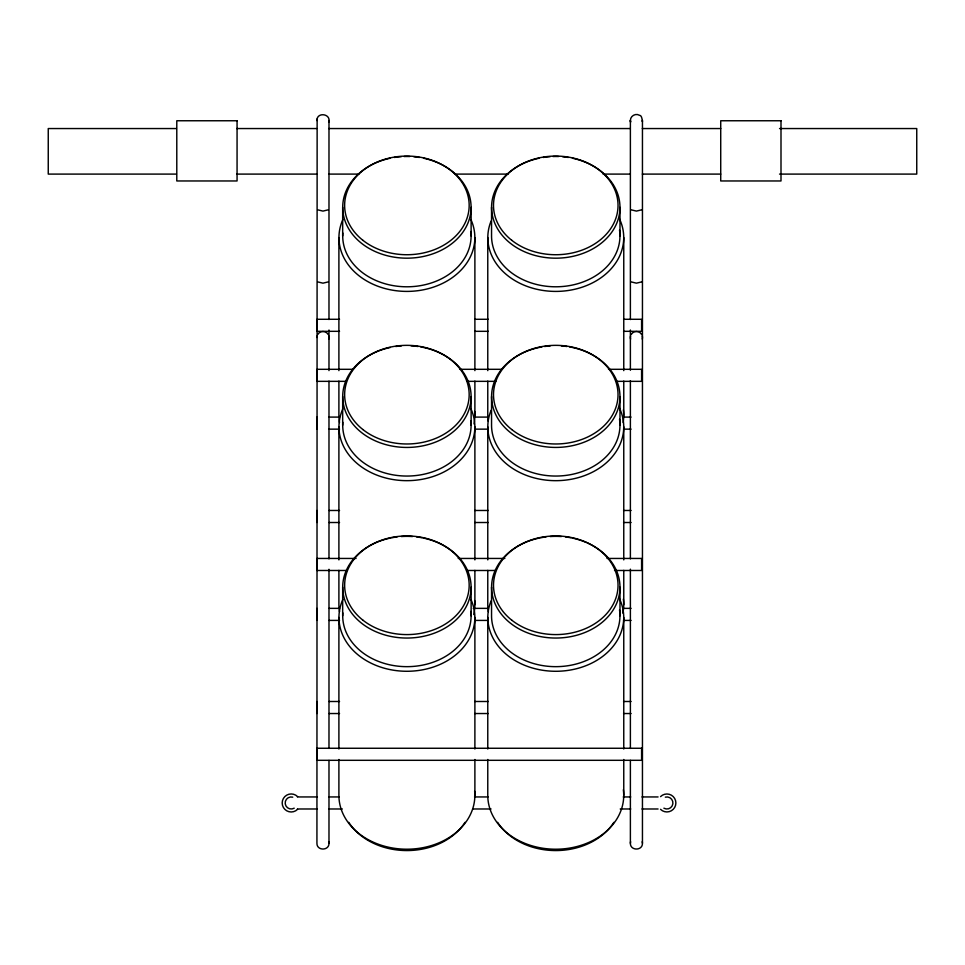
<?xml version="1.0" encoding="UTF-8"?>
<svg xmlns="http://www.w3.org/2000/svg" width="965" height="965" viewBox="0 0 965 965"><rect width="100%" height="100%" fill="white"/><g stroke="black" fill="none" stroke-linecap="round" stroke-linejoin="round"><path stroke-width="1.45" d="M316.93 120.553C316.665 111.663 331.309 113.593 328.776 122.109M317.135 118.997L316.93 843.229C316.641 850.961 329.27 850.961 328.981 843.229L328.981 760.444M630.386 319.548L630.386 120.492C630.266 116.029 635.633 112.929 639.433 115.269C642.774 115.004 642.207 124.762 642.449 120.492L642.449 843.229C642.738 850.961 630.097 850.961 630.386 843.229L630.386 760.36M630.386 843.229L630.591 841.673M317.738 334.481C319.849 330.561 326.061 330.561 328.184 334.481M631.194 334.481C633.305 330.561 639.518 330.561 641.641 334.481M328.184 209.839L322.961 211.094L317.738 209.839M328.184 281.913L322.961 283.167L317.738 281.913M641.641 209.839L636.418 211.094L631.194 209.839M641.641 281.913L636.418 283.167L631.194 281.913M176.414 128.55L48.25 128.55L48.25 174.098L176.414 174.098M236.727 128.55L316.641 128.55M328.703 128.55L630.266 128.55M642.328 128.55L720.734 128.55M779.539 128.55L916.75 128.55L916.75 174.098L779.539 174.098M236.727 174.098L316.641 174.098M328.703 174.098L358.859 174.098M455.359 174.098L508.133 174.098M603.125 174.098L630.266 174.098M642.328 174.098L720.734 174.098M339.535 319.282L316.99 319.282L316.99 331.321L339.535 331.321M474.78 319.282L488.314 319.282M623.559 319.282L641.592 319.282L641.592 331.321L623.559 331.321M474.78 331.321L488.314 331.321M353.057 369.306L316.99 369.306L316.99 381.344L345.542 381.344M459.762 369.306L501.836 369.306M608.541 369.306L641.592 369.306L641.592 381.344L616.044 381.344M467.265 381.344L495.829 381.344M329.017 417.097L339.535 417.097M474.78 417.097L488.314 417.097M623.559 417.097L631.074 417.097M329.017 429.148L339.535 429.148M474.78 429.148L488.314 429.148M623.559 429.148L631.074 429.148M329.017 510.473L339.535 510.473M474.78 510.473L488.314 510.473M623.559 510.473L631.074 510.473M329.017 522.511L339.535 522.511M474.78 522.511L488.314 522.511M623.559 522.511L631.074 522.511M356.061 558.446L316.99 558.446L316.99 570.484L347.05 570.484M458.254 558.446L504.84 558.446M607.033 558.446L641.592 558.446L641.592 570.484L614.548 570.484M467.265 570.484L495.829 570.484M329.017 608.36L339.535 608.36M473.284 608.36L488.314 608.36M623.559 608.36L631.074 608.36M329.017 620.411L339.535 620.411M474.78 620.411L488.314 620.411M623.559 620.411L631.074 620.411M329.017 701.495L339.535 701.495M474.78 701.495L488.314 701.495M623.559 701.495L631.074 701.495M329.017 713.533L339.535 713.533M474.78 713.533L488.314 713.533M623.559 713.533L631.074 713.533M297.425 796.945L317.401 796.945M328.848 796.945L339.366 796.945M474.539 796.945L488.061 796.945M623.233 796.945L630.748 796.945M641.978 796.945L658.07 796.945M297.425 808.984L317.401 808.984M328.848 808.984L342.37 808.984M473.043 808.984L491.064 808.984M620.23 808.984L630.748 808.984M641.978 808.984L658.07 808.984M630.386 120.553L630.591 122.109L630.386 120.492M642.244 841.673L642.449 843.229M328.776 841.673L328.981 843.229M630.386 330.018L630.386 370.234M630.386 380.656L630.386 558.904M630.386 569.169L630.386 748.442M623.764 237.571L623.764 370.644M623.764 381.115L623.764 415.505M623.764 426.832L623.764 559.905M623.764 570.375L623.764 604.766M623.764 617.443L623.764 749.021M623.764 759.491L623.764 795.377M619.988 207.33L619.988 235.942M619.988 396.579L619.988 425.203M619.988 587.19L619.988 615.815M491.547 207.33L491.547 235.942A64.185 50.843 0 0 0 559.495 286.702A64.185 50.843 0 0 0 619.518 230.056M491.547 396.579L491.547 425.203A64.185 50.843 0 0 0 559.495 475.962A64.185 50.843 0 0 0 619.518 419.305M491.547 587.19L491.547 615.815A64.185 50.843 0 0 0 559.495 666.574A64.185 50.843 0 0 0 619.518 609.928M487.771 237.571L487.771 370.644M487.771 381.115L487.771 415.505A67.96 53.835 0 0 0 488.181 421.114M487.771 426.832L487.771 559.905M487.771 570.375L487.771 604.766A67.96 53.835 0 0 0 488.387 611.786M487.771 617.443L487.771 749.021M487.771 759.491L487.771 795.377A67.96 53.835 0 0 0 559.314 849.14A67.96 53.835 0 0 0 623.354 789.756M474.889 237.571L474.889 370.644M474.889 381.115L474.889 415.505M474.889 426.832L474.889 559.905M474.889 570.375L474.889 604.766M474.889 617.443L474.889 749.021M474.889 759.491L474.889 795.377M471.125 207.33L471.125 235.942M471.125 396.579L471.125 425.203M471.125 587.19L471.125 615.815M342.671 207.33L342.671 235.942M342.671 396.579L342.671 425.203M342.671 587.19L342.671 615.815M338.896 237.571L338.896 370.644M338.896 381.115L338.896 415.505A67.96 53.835 0 0 0 339.523 422.525M338.896 426.832L338.896 559.905M338.896 570.375L338.896 604.766A67.96 53.835 0 0 0 339.523 611.786M338.896 617.443L338.896 749.021M338.896 759.491L338.896 795.377A67.96 53.835 0 0 0 409.558 849.164A67.96 53.835 0 0 0 474.647 791.167M328.981 120.492L328.981 319.548M328.981 330.018L328.981 370.608M328.981 381.139L328.981 558.904M328.981 569.29L328.981 748.442M316.99 417.097L316.99 429.148M316.99 510.473L316.99 522.511M316.99 608.36L316.99 620.411M316.99 701.495L316.99 713.533M316.93 337.497A6.019 6.019 0 0 1 317.135 335.941M328.776 335.941A6.019 6.019 0 0 1 328.776 339.053M642.244 335.929A6.019 6.019 0 0 1 642.244 339.053M630.603 339.041A6.019 6.019 0 0 1 630.603 335.929M294.216 808.188A6.019 6.019 0 0 1 285.23 803.749A6.019 6.019 0 0 1 292.757 797.15M297.582 809.333A9.023 9.023 0 0 1 284.82 809.346A9.023 9.023 0 0 1 284.82 796.595A9.023 9.023 0 0 1 297.582 796.595M660.543 796.62A8.987 8.987 0 0 1 673.244 796.607A8.987 8.987 0 0 1 673.244 809.321A8.987 8.987 0 0 1 660.543 809.321M665.331 797.15A6.019 6.019 0 0 1 672.87 803.749A6.019 6.019 0 0 1 663.884 808.188M474.647 411.295A67.96 53.835 0 0 1 474.02 423.925M470.968 219.634A67.96 53.835 0 0 1 406.892 291.406A67.96 53.835 0 0 1 342.828 219.634M470.848 231.528A64.185 50.843 0 0 1 407.833 286.786A64.185 50.843 0 0 1 342.816 232.999M423.526 158.212A64.185 50.843 0 0 1 459.473 236.497A64.185 50.843 0 0 1 354.324 236.497A64.185 50.843 0 0 1 390.27 158.212M394.347 157.464A64.185 50.843 0 0 1 401.307 156.668M404.118 156.523A64.185 50.843 0 0 1 409.679 156.523M413.889 156.776A64.185 50.843 0 0 1 419.449 157.464M623.354 409.884A67.96 53.835 0 0 1 623.149 422.525M619.228 218.307A67.96 53.835 0 0 1 557.553 291.394A67.96 53.835 0 0 1 491.125 220.973M572.402 158.212A64.185 50.843 0 0 1 608.348 236.497A64.185 50.843 0 0 1 503.187 236.497A64.185 50.843 0 0 1 539.133 158.212M543.211 157.464A64.185 50.843 0 0 1 550.183 156.668M552.981 156.523A64.185 50.843 0 0 1 558.554 156.523M562.752 156.776A64.185 50.843 0 0 1 568.325 157.464M474.647 600.556A67.96 53.835 0 0 1 473.719 614.572M470.968 408.895A67.96 53.835 0 0 1 406.892 480.667A67.96 53.835 0 0 1 342.828 408.895M470.848 420.788A64.185 50.843 0 0 1 407.833 476.047A64.185 50.843 0 0 1 342.816 422.26M420.824 346.942A64.185 50.843 0 0 1 460.522 424.54A64.185 50.843 0 0 1 354.855 426.349A64.185 50.843 0 0 1 390.27 347.472M395.722 346.507A64.185 50.843 0 0 1 401.307 345.928M411.078 345.844A64.185 50.843 0 0 1 418.074 346.507M623.354 599.144A67.96 53.835 0 0 1 622.883 613.185M619.228 407.568A67.96 53.835 0 0 1 557.553 480.654A67.96 53.835 0 0 1 491.125 410.221M569.688 346.942A64.185 50.843 0 0 1 608.867 425.143A64.185 50.843 0 0 1 502.669 425.143A64.185 50.843 0 0 1 541.835 346.942M544.598 346.507A64.185 50.843 0 0 1 550.183 345.928M561.353 345.928A64.185 50.843 0 0 1 566.938 346.507M470.968 599.506A67.96 53.835 0 0 1 406.892 671.278A67.96 53.835 0 0 1 342.828 599.506M465.034 822.337A65.246 51.688 0 0 1 406.892 850.563A65.246 51.688 0 0 1 348.763 822.337M470.848 611.4A64.185 50.843 0 0 1 407.833 666.658A64.185 50.843 0 0 1 342.816 612.871M423.526 538.084A64.185 50.843 0 0 1 459.473 616.37A64.185 50.843 0 0 1 354.324 616.37A64.185 50.843 0 0 1 390.27 538.084M391.609 537.807A64.185 50.843 0 0 1 397.11 536.938M401.307 536.54A64.185 50.843 0 0 1 412.489 536.54M416.675 536.938A64.185 50.843 0 0 1 422.188 537.807M619.228 598.179A67.96 53.835 0 0 1 557.553 671.266A67.96 53.835 0 0 1 491.125 600.845M613.897 822.337A65.246 51.688 0 0 1 555.768 850.563A65.246 51.688 0 0 1 497.626 822.337M587.89 543.174A64.185 50.843 0 0 1 601.147 623.161A64.185 50.843 0 0 1 500.184 612.618A64.185 50.843 0 0 1 539.133 538.084M540.484 537.807A64.185 50.843 0 0 1 545.985 536.938M550.183 536.54A64.185 50.843 0 0 1 561.353 536.54M565.55 536.938A64.185 50.843 0 0 1 571.051 537.807M572.402 538.084A64.185 50.843 0 0 1 586.563 542.583M237.064 120.758L176.788 120.758L176.788 180.962L237.064 180.962L237.064 120.758M780.999 120.758L720.722 120.758L720.722 180.962L780.999 180.962L780.999 120.758M641.592 748.261L316.99 748.261L316.99 760.311L641.592 760.311L641.592 748.261M362.888 240.297A62.267 49.324 0 0 0 467.048 218.162A62.267 49.324 0 0 0 390.765 157.765A62.267 49.324 0 0 0 362.888 240.297M511.752 240.297A62.267 49.324 0 0 0 615.911 218.162A62.267 49.324 0 0 0 539.64 157.765A62.267 49.324 0 0 0 511.752 240.297M362.888 429.546A62.267 49.324 0 0 0 467.048 407.411A62.267 49.324 0 0 0 390.765 347.026A62.267 49.324 0 0 0 362.888 429.546M511.752 429.546A62.267 49.324 0 0 0 615.911 407.411A62.267 49.324 0 0 0 539.64 347.026A62.267 49.324 0 0 0 511.752 429.546M362.888 620.157A62.267 49.324 0 0 0 467.048 598.035A62.267 49.324 0 0 0 390.765 537.638A62.267 49.324 0 0 0 362.888 620.157M511.752 620.157A62.267 49.324 0 0 0 615.911 598.035A62.267 49.324 0 0 0 539.64 537.638A62.267 49.324 0 0 0 511.752 620.157"/></g></svg>
